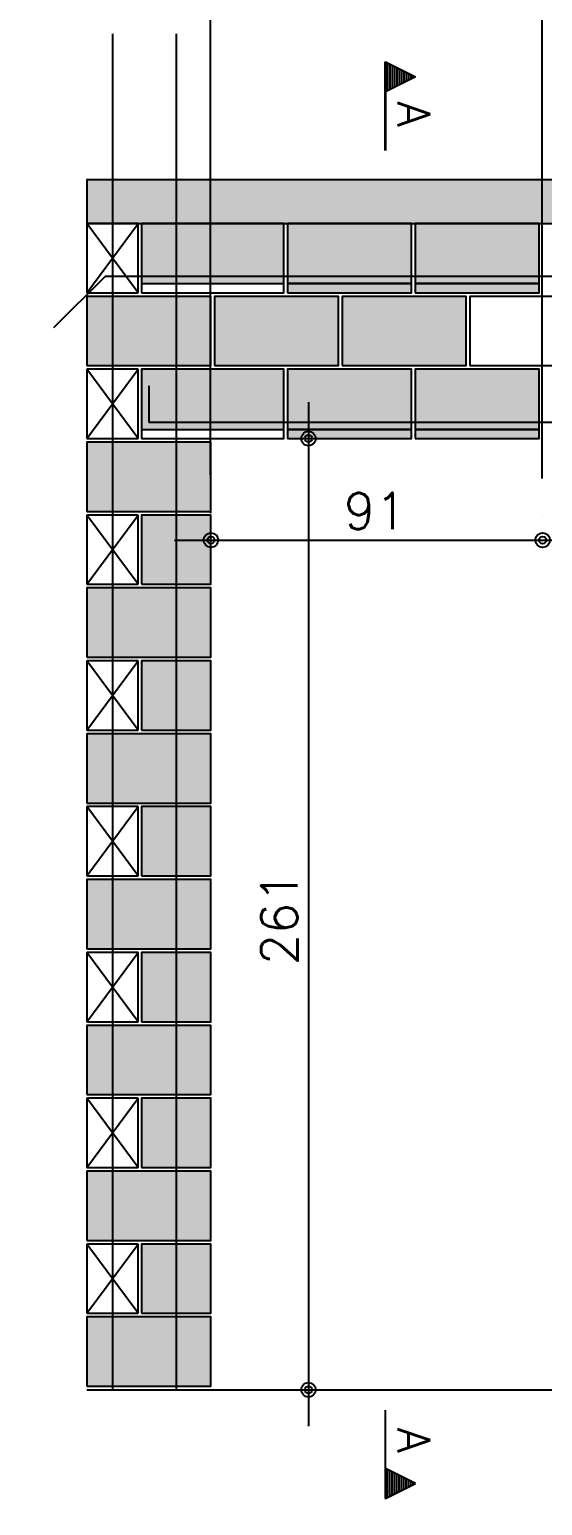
# Model space of a CAD drawing. Extents: x -1.9 to 86, y -1.6 to 60.9.
# Drawn here: x 5.82 to 8.64, y 48.04 to 56.14 of the extents above; entities that cross this region are included whole.
import ezdxf

# ---------------------------------------------------------------- set-up
doc = ezdxf.new("R2010")
doc.units = 0
doc.header["$MEASUREMENT"] = 0
for name, color, linetype in [('PENA_01', 1, 'CONTINUOUS'), ('PENA_02', 2, 'CONTINUOUS'), ('PENA_03', 3, 'CONTINUOUS'), ('PENA_05', 5, 'CONTINUOUS'), ('PENA_09', 254, 'CONTINUOUS'), ('PENA_11', 252, 'CONTINUOUS'), ('PENA_21', 100, 'CONTINUOUS'), ('PENA_23', 50, 'CONTINUOUS')]:
    doc.layers.add(name, color=color, linetype=linetype)
doc.styles.get("Standard").update_dxf_attribs({"font": 'ROMANS.SHX'})

msp = doc.modelspace()

# ---------------------------------------------------------------- linework, layer by layer
at = {"layer": 'PENA_01', "linetype": 'Continuous'}
for p, q in [((6.816075, 53.695337), (6.816075, 56.670946)), ((8.636075, 53.675337), (8.636075, 56.670946)), ((6.438078, 54.745337), (7.218078, 54.745337)), ((7.238078, 54.745337), (7.918078, 54.745337)), ((7.938078, 54.745337), (8.618078, 54.745337)), ((7.353388, 54.095337), (7.353388, 48.475337)), ((6.438078, 53.945337), (7.218078, 53.945337)), ((7.238078, 53.945337), (7.918078, 53.945337)), ((7.938078, 53.945337), (8.618078, 53.945337)), ((7.438078, 53.895337), (7.553388, 53.895337)), ((6.818078, 53.485337), (6.818078, 53.53809)), ((6.618078, 53.33809), (8.838078, 53.33809)), ((7.494392, 48.675337), (7.553388, 48.675337))]:
    msp.add_line(p, q, dxfattribs=at)
at = {"layer": 'PENA_02', "linetype": 'Continuous'}
for p, q in [((6.418078, 55.075337), (6.138078, 55.075337)), ((6.138078, 55.075337), (6.138078, 54.695337)), ((6.418078, 54.695337), (6.418078, 55.075337)), ((6.138078, 54.695337), (6.418078, 54.695337)), ((6.418078, 54.275337), (6.138078, 54.275337)), ((6.138078, 54.275337), (6.138078, 53.895337)), ((6.418078, 53.895337), (6.418078, 54.275337)), ((6.138078, 53.895337), (6.418078, 53.895337)), ((6.418078, 53.475337), (6.138078, 53.475337)), ((6.138078, 53.475337), (6.138078, 53.095337)), ((6.418078, 53.095337), (6.418078, 53.475337)), ((6.138078, 53.095337), (6.418078, 53.095337)), ((6.418078, 52.675337), (6.138078, 52.675337)), ((6.138078, 52.675337), (6.138078, 52.295337)), ((6.418078, 52.295337), (6.418078, 52.675337)), ((6.138078, 52.295337), (6.418078, 52.295337)), ((6.418078, 51.875337), (6.138078, 51.875337)), ((6.138078, 51.875337), (6.138078, 51.495337)), ((6.418078, 51.495337), (6.418078, 51.875337)), ((6.138078, 51.495337), (6.418078, 51.495337)), ((6.418078, 51.075337), (6.138078, 51.075337)), ((6.138078, 51.075337), (6.138078, 50.695337)), ((6.418078, 50.695337), (6.418078, 51.075337)), ((6.138078, 50.695337), (6.418078, 50.695337)), ((6.418078, 50.275337), (6.138078, 50.275337)), ((6.138078, 50.275337), (6.138078, 49.895337)), ((6.418078, 49.895337), (6.418078, 50.275337)), ((6.138078, 49.895337), (6.418078, 49.895337)), ((6.418078, 49.475337), (6.138078, 49.475337)), ((6.138078, 49.475337), (6.138078, 49.095337)), ((6.418078, 49.095337), (6.418078, 49.475337)), ((6.138078, 49.095337), (6.418078, 49.095337)), ((6.138078, 48.675337), (13.718078, 48.675337))]:
    msp.add_line(p, q, dxfattribs=at)
for points in [[(6.138078, 55.075337), (13.718078, 55.075337), (13.718078, 55.315337), (6.138078, 55.315337), (6.138078, 55.075337)], [(6.438078, 54.695337), (7.218078, 54.695337), (7.218078, 55.075337), (6.438078, 55.075337), (6.438078, 54.695337)], [(7.238078, 54.695337), (7.918078, 54.695337), (7.918078, 55.075337), (7.238078, 55.075337), (7.238078, 54.695337)], [(7.938078, 54.695337), (8.618078, 54.695337), (8.618078, 55.075337), (7.938078, 55.075337), (7.938078, 54.695337)], [(6.138078, 54.295337), (6.818078, 54.295337), (6.818078, 54.675337), (6.138078, 54.675337), (6.138078, 54.295337)], [(6.838078, 54.295337), (7.518078, 54.295337), (7.518078, 54.675337), (6.838078, 54.675337), (6.838078, 54.295337)], [(7.538078, 54.295337), (8.218078, 54.295337), (8.218078, 54.675337), (7.538078, 54.675337), (7.538078, 54.295337)], [(8.238078, 54.295337), (9.018078, 54.295337), (9.018078, 54.675337), (8.238078, 54.675337), (8.238078, 54.295337)], [(6.438078, 53.895337), (7.218078, 53.895337), (7.218078, 54.275337), (6.438078, 54.275337), (6.438078, 53.895337)], [(7.238078, 53.895337), (7.918078, 53.895337), (7.918078, 54.275337), (7.238078, 54.275337), (7.238078, 53.895337)], [(7.938078, 53.895337), (8.618078, 53.895337), (8.618078, 54.275337), (7.938078, 54.275337), (7.938078, 53.895337)], [(6.138078, 53.495337), (6.818078, 53.495337), (6.818078, 53.875337), (6.138078, 53.875337), (6.138078, 53.495337)], [(6.438078, 53.095337), (6.818078, 53.095337), (6.818078, 53.475337), (6.438078, 53.475337), (6.438078, 53.095337)], [(6.138078, 52.695337), (6.818078, 52.695337), (6.818078, 53.075337), (6.138078, 53.075337), (6.138078, 52.695337)], [(6.438078, 52.295337), (6.818078, 52.295337), (6.818078, 52.675337), (6.438078, 52.675337), (6.438078, 52.295337)], [(6.138078, 51.895337), (6.818078, 51.895337), (6.818078, 52.275337), (6.138078, 52.275337), (6.138078, 51.895337)], [(6.438078, 51.495337), (6.818078, 51.495337), (6.818078, 51.875337), (6.438078, 51.875337), (6.438078, 51.495337)], [(6.138078, 51.095337), (6.818078, 51.095337), (6.818078, 51.475337), (6.138078, 51.475337), (6.138078, 51.095337)], [(6.438078, 50.695337), (6.818078, 50.695337), (6.818078, 51.075337), (6.438078, 51.075337), (6.438078, 50.695337)], [(6.138078, 50.295337), (6.818078, 50.295337), (6.818078, 50.675337), (6.138078, 50.675337), (6.138078, 50.295337)], [(6.438078, 49.895337), (6.818078, 49.895337), (6.818078, 50.275337), (6.438078, 50.275337), (6.438078, 49.895337)], [(6.138078, 49.495337), (6.818078, 49.495337), (6.818078, 49.875337), (6.138078, 49.875337), (6.138078, 49.495337)], [(6.438078, 49.095337), (6.818078, 49.095337), (6.818078, 49.475337), (6.438078, 49.475337), (6.438078, 49.095337)], [(6.138078, 48.695337), (6.818078, 48.695337), (6.818078, 49.075337), (6.138078, 49.075337), (6.138078, 48.695337)]]:
    msp.add_lwpolyline(points, dxfattribs=at)
for centre, radius in [((7.353388, 53.895337), 0.04), ((7.353388, 53.895337), 0.02), ((6.818078, 53.33809), 0.04), ((8.638078, 53.33809), 0.04), ((6.818078, 53.33809), 0.02), ((8.638078, 53.33809), 0.02), ((7.353388, 48.675337), 0.04), ((7.353388, 48.675337), 0.02)]:
    msp.add_circle(centre, radius, dxfattribs=at)
at = {"layer": 'PENA_03', "linetype": 'Continuous'}
for p, q in [((7.774431, 55.476659), (7.774431, 55.963041)), ((7.774431, 55.963041), (7.940364, 55.880075)), ((7.775126, 55.961913), (7.938803, 55.880075)), ((7.775127, 55.961913), (7.775127, 55.798236)), ((7.787195, 55.956659), (7.787195, 55.80349)), ((7.799959, 55.950277), (7.799959, 55.809872)), ((7.812723, 55.943895), (7.812723, 55.816254)), ((7.825487, 55.937513), (7.825487, 55.822636)), ((7.838251, 55.931131), (7.838251, 55.829018)), ((7.851015, 55.924749), (7.851015, 55.8354)), ((7.863779, 55.918367), (7.863779, 55.841782)), ((7.876543, 55.911985), (7.876543, 55.848164)), ((7.889307, 55.905603), (7.889307, 55.854546)), ((7.902071, 55.899221), (7.902071, 55.860928)), ((7.914836, 55.892839), (7.914836, 55.86731)), ((7.9276, 55.886457), (7.9276, 55.873693)), ((7.940364, 55.880075), (7.775126, 55.797456)), ((7.938803, 55.880075), (7.775127, 55.798236)), ((7.775127, 55.797456), (7.775127, 55.476659)), ((6.138078, 54.695337), (6.418078, 55.075337)), ((6.418078, 54.695337), (6.138078, 55.075337)), ((6.138078, 53.895337), (6.418078, 54.275337)), ((6.418078, 53.895337), (6.138078, 54.275337)), ((7.238078, 53.895337), (7.238078, 53.895337)), ((6.138078, 53.095337), (6.418078, 53.475337)), ((6.418078, 53.095337), (6.138078, 53.475337)), ((6.816075, 53.495337), (6.816075, 53.495337)), ((8.636075, 53.475337), (8.636075, 53.475337)), ((6.818078, 53.285337), (6.818078, 53.285337)), ((6.138078, 52.295337), (6.418078, 52.675337)), ((6.418078, 52.295337), (6.138078, 52.675337)), ((6.138078, 51.495337), (6.418078, 51.875337)), ((6.418078, 51.495337), (6.138078, 51.875337)), ((6.138078, 50.695337), (6.418078, 51.075337)), ((6.418078, 50.695337), (6.138078, 51.075337)), ((6.138078, 49.895337), (6.418078, 50.275337)), ((6.418078, 49.895337), (6.138078, 50.275337)), ((6.138078, 49.095337), (6.418078, 49.475337)), ((6.418078, 49.095337), (6.138078, 49.475337)), ((7.294392, 48.675337), (7.294392, 48.675337)), ((7.774431, 48.564487), (7.774431, 48.078105)), ((7.775127, 48.24369), (7.775127, 48.564487)), ((7.940364, 48.161071), (7.775126, 48.24369)), ((7.775127, 48.079233), (7.775127, 48.24291)), ((7.938803, 48.161071), (7.775127, 48.24291)), ((7.787195, 48.084487), (7.787195, 48.237656)), ((7.799959, 48.090869), (7.799959, 48.231274)), ((7.812723, 48.097251), (7.812723, 48.224892)), ((7.825487, 48.103633), (7.825487, 48.21851)), ((7.838251, 48.110015), (7.838251, 48.212128)), ((7.851015, 48.116397), (7.851015, 48.205746)), ((7.863779, 48.122779), (7.863779, 48.199364)), ((7.876543, 48.129161), (7.876543, 48.192982)), ((7.774431, 48.078105), (7.940364, 48.161071)), ((7.775126, 48.079233), (7.938803, 48.161071)), ((7.889307, 48.135543), (7.889307, 48.1866)), ((7.902071, 48.141925), (7.902071, 48.180218)), ((7.914836, 48.148307), (7.914836, 48.173836)), ((7.9276, 48.154689), (7.9276, 48.167453))]:
    msp.add_line(p, q, dxfattribs=at)
at = {"layer": 'PENA_05', "linetype": 'Continuous'}
for p, q in [((6.238078, 54.785337), (5.955235, 54.502494)), ((13.618078, 54.785337), (6.238078, 54.785337)), ((6.478078, 54.185337), (6.478078, 53.985337)), ((6.478078, 53.985337), (9.278078, 53.985337))]:
    msp.add_line(p, q, dxfattribs=at)
for points in [[(6.278078, 56.115337), (6.278078, 48.675337)], [(6.628078, 56.115337), (6.628078, 48.675337)]]:
    msp.add_lwpolyline(points, dxfattribs=at)
at = {"layer": 'PENA_09', "linetype": 'Continuous'}
for points in [[(6.438078, 54.745337), (7.218078, 54.745337), (7.218078, 55.075337), (6.438078, 55.075337), (6.438078, 54.745337)], [(7.238078, 54.745337), (7.918078, 54.745337), (7.918078, 55.075337), (7.238078, 55.075337), (7.238078, 54.745337)], [(7.938078, 54.745337), (8.618078, 54.745337), (8.618078, 55.075337), (7.938078, 55.075337), (7.938078, 54.745337)], [(6.438078, 53.945337), (7.218078, 53.945337), (7.218078, 54.275337), (6.438078, 54.275337), (6.438078, 53.945337)], [(7.238078, 53.945337), (7.918078, 53.945337), (7.918078, 54.275337), (7.238078, 54.275337), (7.238078, 53.945337)], [(7.938078, 53.945337), (8.618078, 53.945337), (8.618078, 54.275337), (7.938078, 54.275337), (7.938078, 53.945337)]]:
    msp.add_lwpolyline(points, dxfattribs=at)
for points in [[(6.438078, 54.745337), (7.218078, 54.745337), (7.218078, 55.075337)], [(6.438078, 54.745337), (7.218078, 55.075337), (6.438078, 55.075337)], [(6.438078, 54.745337), (6.438078, 55.075337), (6.438078, 54.745337)], [(7.238078, 54.745337), (7.918078, 54.745337), (7.918078, 55.075337)], [(7.238078, 54.745337), (7.918078, 55.075337), (7.238078, 55.075337)], [(7.238078, 54.745337), (7.238078, 55.075337), (7.238078, 54.745337)], [(7.938078, 54.745337), (8.618078, 54.745337), (8.618078, 55.075337)], [(7.938078, 54.745337), (8.618078, 55.075337), (7.938078, 55.075337)], [(7.938078, 54.745337), (7.938078, 55.075337), (7.938078, 54.745337)], [(6.438078, 53.945337), (7.218078, 53.945337), (7.218078, 54.275337)], [(6.438078, 53.945337), (7.218078, 54.275337), (6.438078, 54.275337)], [(6.438078, 53.945337), (6.438078, 54.275337), (6.438078, 53.945337)], [(7.238078, 53.945337), (7.918078, 53.945337), (7.918078, 54.275337)], [(7.238078, 53.945337), (7.918078, 54.275337), (7.238078, 54.275337)], [(7.238078, 53.945337), (7.238078, 54.275337), (7.238078, 53.945337)], [(7.938078, 53.945337), (8.618078, 53.945337), (8.618078, 54.275337)], [(7.938078, 53.945337), (8.618078, 54.275337), (7.938078, 54.275337)], [(7.938078, 53.945337), (7.938078, 54.275337), (7.938078, 53.945337)]]:
    msp.add_solid(points, dxfattribs=at)
at = {"layer": 'PENA_11', "linetype": 'Continuous'}
for points in [[(6.138078, 55.075337), (13.718078, 55.075337), (13.718078, 55.315337)], [(6.138078, 55.075337), (13.718078, 55.315337), (6.138078, 55.315337)], [(6.138078, 55.075337), (6.138078, 55.315337), (6.138078, 55.075337)]]:
    msp.add_solid(points, dxfattribs=at)
at = {"layer": 'PENA_21', "linetype": 'Continuous'}
for points in [[(6.138078, 54.295337), (6.818078, 54.295337), (6.818078, 54.675337), (6.138078, 54.675337), (6.138078, 54.295337)], [(6.838078, 54.295337), (7.518078, 54.295337), (7.518078, 54.675337), (6.838078, 54.675337), (6.838078, 54.295337)], [(7.238078, 54.695337), (7.918078, 54.695337), (7.918078, 54.745337), (7.238078, 54.745337), (7.238078, 54.695337)], [(7.538078, 54.295337), (8.218078, 54.295337), (8.218078, 54.675337), (7.538078, 54.675337), (7.538078, 54.295337)], [(7.938078, 54.695337), (8.618078, 54.695337), (8.618078, 54.745337), (7.938078, 54.745337), (7.938078, 54.695337)], [(7.238078, 53.895337), (7.918078, 53.895337), (7.918078, 53.945337), (7.238078, 53.945337), (7.238078, 53.895337)], [(7.938078, 53.895337), (8.618078, 53.895337), (8.618078, 53.945337), (7.938078, 53.945337), (7.938078, 53.895337)], [(6.138078, 53.495337), (6.818078, 53.495337), (6.818078, 53.875337), (6.138078, 53.875337), (6.138078, 53.495337)], [(6.138078, 52.695337), (6.818078, 52.695337), (6.818078, 53.075337), (6.138078, 53.075337), (6.138078, 52.695337)], [(6.138078, 51.895337), (6.818078, 51.895337), (6.818078, 52.275337), (6.138078, 52.275337), (6.138078, 51.895337)], [(6.138078, 51.095337), (6.818078, 51.095337), (6.818078, 51.475337), (6.138078, 51.475337), (6.138078, 51.095337)], [(6.138078, 50.295337), (6.818078, 50.295337), (6.818078, 50.675337), (6.138078, 50.675337), (6.138078, 50.295337)], [(6.138078, 49.495337), (6.818078, 49.495337), (6.818078, 49.875337), (6.138078, 49.875337), (6.138078, 49.495337)], [(6.138078, 48.695337), (6.818078, 48.695337), (6.818078, 49.075337), (6.138078, 49.075337), (6.138078, 48.695337)]]:
    msp.add_lwpolyline(points, dxfattribs=at)
for points in [[(6.138078, 54.295337), (6.818078, 54.295337), (6.818078, 54.675337)], [(6.138078, 54.295337), (6.818078, 54.675337), (6.138078, 54.675337)], [(6.138078, 54.295337), (6.138078, 54.675337), (6.138078, 54.295337)], [(6.838078, 54.295337), (7.518078, 54.295337), (7.518078, 54.675337)], [(6.838078, 54.295337), (7.518078, 54.675337), (6.838078, 54.675337)], [(6.838078, 54.295337), (6.838078, 54.675337), (6.838078, 54.295337)], [(7.238078, 54.695337), (7.918078, 54.695337), (7.918078, 54.745337)], [(7.238078, 54.695337), (7.918078, 54.745337), (7.238078, 54.745337)], [(7.238078, 54.695337), (7.238078, 54.745337), (7.238078, 54.695337)], [(7.538078, 54.295337), (8.218078, 54.295337), (8.218078, 54.675337)], [(7.538078, 54.295337), (8.218078, 54.675337), (7.538078, 54.675337)], [(7.538078, 54.295337), (7.538078, 54.675337), (7.538078, 54.295337)], [(7.938078, 54.695337), (8.618078, 54.695337), (8.618078, 54.745337)], [(7.938078, 54.695337), (8.618078, 54.745337), (7.938078, 54.745337)], [(7.938078, 54.695337), (7.938078, 54.745337), (7.938078, 54.695337)], [(7.238078, 53.895337), (7.918078, 53.895337), (7.918078, 53.945337)], [(7.238078, 53.895337), (7.918078, 53.945337), (7.238078, 53.945337)], [(7.238078, 53.895337), (7.238078, 53.945337), (7.238078, 53.895337)], [(7.938078, 53.895337), (8.618078, 53.895337), (8.618078, 53.945337)], [(7.938078, 53.895337), (8.618078, 53.945337), (7.938078, 53.945337)], [(7.938078, 53.895337), (7.938078, 53.945337), (7.938078, 53.895337)], [(6.138078, 53.495337), (6.818078, 53.495337), (6.818078, 53.875337)], [(6.138078, 53.495337), (6.818078, 53.875337), (6.138078, 53.875337)], [(6.138078, 53.495337), (6.138078, 53.875337), (6.138078, 53.495337)], [(6.138078, 52.695337), (6.818078, 52.695337), (6.818078, 53.075337)], [(6.138078, 52.695337), (6.818078, 53.075337), (6.138078, 53.075337)], [(6.138078, 52.695337), (6.138078, 53.075337), (6.138078, 52.695337)], [(6.138078, 51.895337), (6.818078, 51.895337), (6.818078, 52.275337)], [(6.138078, 51.895337), (6.818078, 52.275337), (6.138078, 52.275337)], [(6.138078, 51.895337), (6.138078, 52.275337), (6.138078, 51.895337)], [(6.138078, 51.095337), (6.818078, 51.095337), (6.818078, 51.475337)], [(6.138078, 51.095337), (6.818078, 51.475337), (6.138078, 51.475337)], [(6.138078, 51.095337), (6.138078, 51.475337), (6.138078, 51.095337)], [(6.138078, 50.295337), (6.818078, 50.295337), (6.818078, 50.675337)], [(6.138078, 50.295337), (6.818078, 50.675337), (6.138078, 50.675337)], [(6.138078, 50.295337), (6.138078, 50.675337), (6.138078, 50.295337)], [(6.138078, 49.495337), (6.818078, 49.495337), (6.818078, 49.875337)], [(6.138078, 49.495337), (6.818078, 49.875337), (6.138078, 49.875337)], [(6.138078, 49.495337), (6.138078, 49.875337), (6.138078, 49.495337)], [(6.138078, 48.695337), (6.818078, 48.695337), (6.818078, 49.075337)], [(6.138078, 48.695337), (6.818078, 49.075337), (6.138078, 49.075337)], [(6.138078, 48.695337), (6.138078, 49.075337), (6.138078, 48.695337)]]:
    msp.add_solid(points, dxfattribs=at)
at = {"layer": 'PENA_23', "linetype": 'Continuous'}
for points in [[(6.438078, 53.095337), (6.818078, 53.095337), (6.818078, 53.475337), (6.438078, 53.475337), (6.438078, 53.095337)], [(6.438078, 52.295337), (6.818078, 52.295337), (6.818078, 52.675337), (6.438078, 52.675337), (6.438078, 52.295337)], [(6.438078, 51.495337), (6.818078, 51.495337), (6.818078, 51.875337), (6.438078, 51.875337), (6.438078, 51.495337)], [(6.438078, 50.695337), (6.818078, 50.695337), (6.818078, 51.075337), (6.438078, 51.075337), (6.438078, 50.695337)], [(6.438078, 49.895337), (6.818078, 49.895337), (6.818078, 50.275337), (6.438078, 50.275337), (6.438078, 49.895337)], [(6.438078, 49.095337), (6.818078, 49.095337), (6.818078, 49.475337), (6.438078, 49.475337), (6.438078, 49.095337)]]:
    msp.add_lwpolyline(points, dxfattribs=at)
for points in [[(6.438078, 53.095337), (6.818078, 53.095337), (6.818078, 53.475337)], [(6.438078, 53.095337), (6.818078, 53.475337), (6.438078, 53.475337)], [(6.438078, 53.095337), (6.438078, 53.475337), (6.438078, 53.095337)], [(6.438078, 52.295337), (6.818078, 52.295337), (6.818078, 52.675337)], [(6.438078, 52.295337), (6.818078, 52.675337), (6.438078, 52.675337)], [(6.438078, 52.295337), (6.438078, 52.675337), (6.438078, 52.295337)], [(6.438078, 51.495337), (6.818078, 51.495337), (6.818078, 51.875337)], [(6.438078, 51.495337), (6.818078, 51.875337), (6.438078, 51.875337)], [(6.438078, 51.495337), (6.438078, 51.875337), (6.438078, 51.495337)], [(6.438078, 50.695337), (6.818078, 50.695337), (6.818078, 51.075337)], [(6.438078, 50.695337), (6.818078, 51.075337), (6.438078, 51.075337)], [(6.438078, 50.695337), (6.438078, 51.075337), (6.438078, 50.695337)], [(6.438078, 49.895337), (6.818078, 49.895337), (6.818078, 50.275337)], [(6.438078, 49.895337), (6.818078, 50.275337), (6.438078, 50.275337)], [(6.438078, 49.895337), (6.438078, 50.275337), (6.438078, 49.895337)], [(6.438078, 49.095337), (6.818078, 49.095337), (6.818078, 49.475337)], [(6.438078, 49.095337), (6.818078, 49.475337), (6.438078, 49.475337)], [(6.438078, 49.095337), (6.438078, 49.475337), (6.438078, 49.095337)]]:
    msp.add_solid(points, dxfattribs=at)

# ---------------------------------------------------------------- texts
at = {"layer": 'PENA_03', "linetype": 'Continuous'}
for s, height, rotation, p in [('A', 0.18, 270, (7.84146, 55.744642)), ('261', 0.2, 90, (7.293388, 51.005337)), ('A', 0.18, 270, (7.84146, 48.467933))]:
    msp.add_text(s, height=height, rotation=rotation, dxfattribs=at).set_placement(p)
msp.add_text('91', height=0.2, dxfattribs=at).set_placement((7.548078, 53.39809))

doc.saveas('drawing.dxf')
